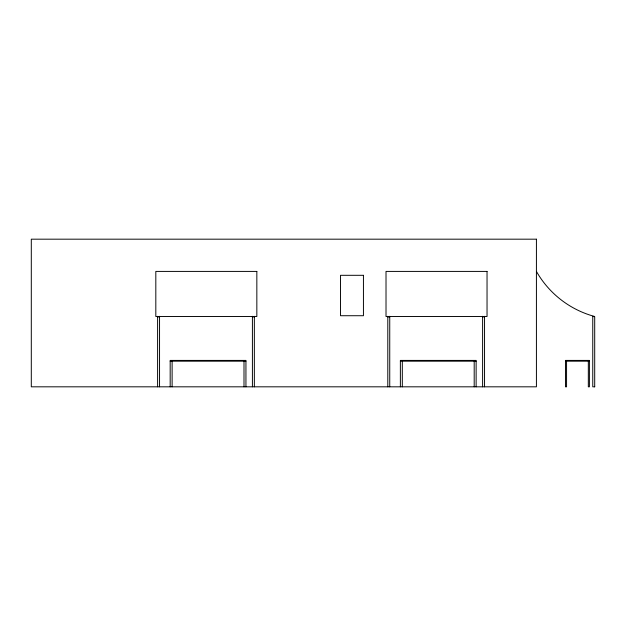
<?xml version="1.0" encoding="UTF-8"?>
<svg xmlns="http://www.w3.org/2000/svg" width="626" height="626" viewBox="0 0 626 626"><rect width="100%" height="100%" fill="white"/><g stroke="black" fill="none" stroke-linecap="round" stroke-linejoin="round"><path stroke-width="0.94" d="M157.603 316.889L159.544 316.889M252.411 316.889L254.352 316.889M387.799 316.889L389.74 316.889M482.607 316.889L484.547 316.889M170.178 361.179L245.94 361.179M400.374 361.179L476.136 361.179M565.474 361.179L589.41 361.179M588.323 361.179L588.323 386.821L589.41 386.821L589.41 360.412L565.474 360.412L565.474 386.821L566.561 386.821L566.561 361.179M484.547 316.294L484.547 386.821M482.607 316.294L482.607 386.821M476.136 386.821L476.136 360.412L400.374 360.412L400.374 386.821M474.195 361.179L474.195 386.821M402.315 361.179L402.315 386.821M389.74 316.294L389.74 386.821M387.799 316.294L387.799 386.821M254.352 316.294L254.352 386.821M252.411 316.294L252.411 386.821M245.94 386.821L245.94 360.412L170.178 360.412L170.178 386.821M243.999 361.179L243.999 386.821M172.119 361.179L172.119 386.821M159.544 316.294L159.544 386.821M157.603 316.294L157.603 386.821M594.7 316.498A95.629 95.629 0 0 1 536.419 271.41M536.419 239.179L31.3 239.179L31.3 386.821L536.419 386.821L536.419 239.179M256.84 271.41L155.819 271.41L155.819 316.498L256.84 316.498L256.84 271.41M487.036 271.41L386.015 271.41L386.015 316.498L487.036 316.498L487.036 271.41M363.44 275.307L340.513 275.307L340.513 315.723L363.44 315.723L363.44 275.307M594.7 386.821L592.759 386.821L592.759 316.294L594.7 316.889L594.7 386.821"/></g></svg>
